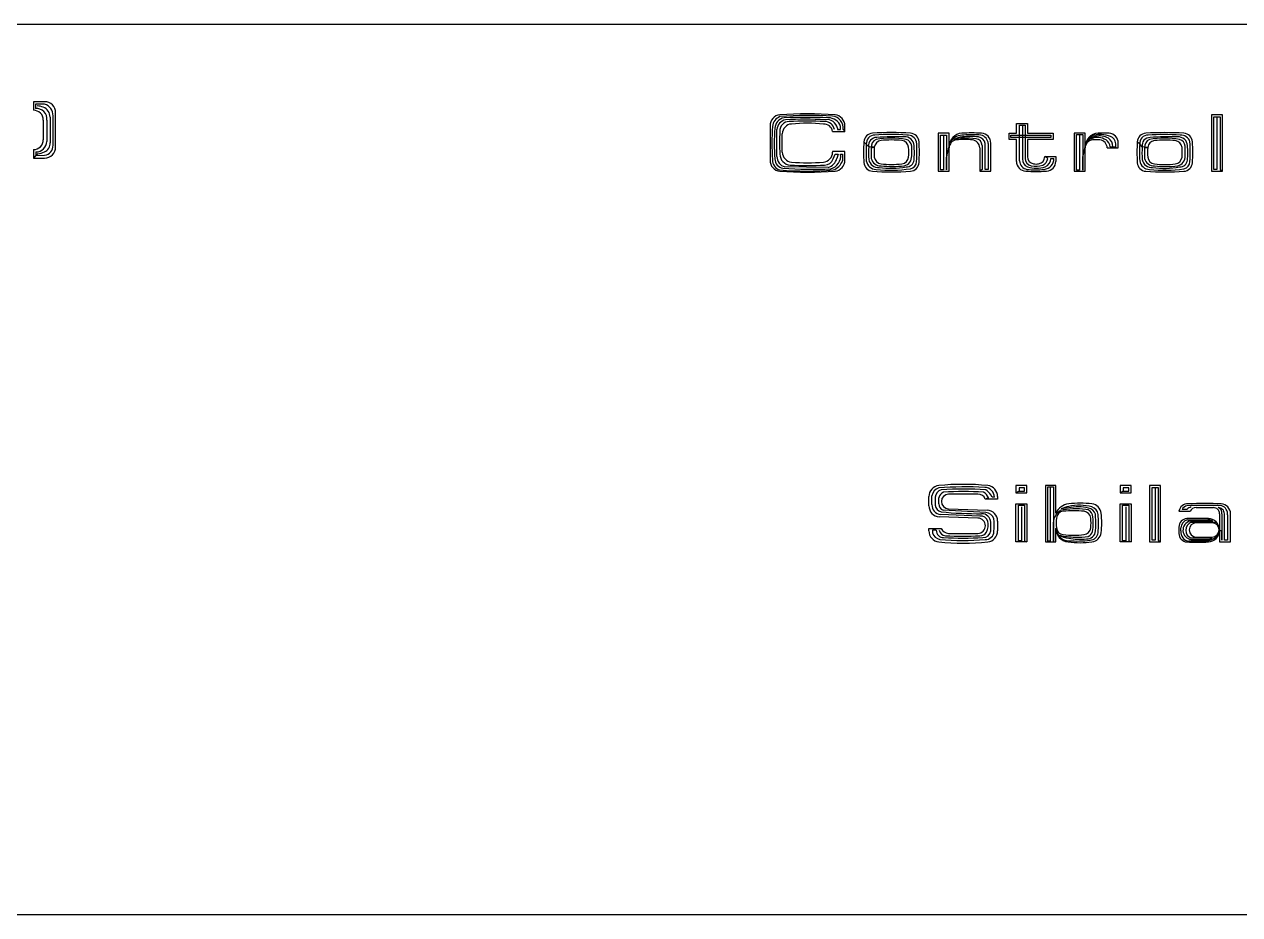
# Model space of a CAD drawing. Header units: millimetres. Extents: x 0 to 494, y 0 to 44.
# Drawn here: x 368.7 to 428.2, y 0 to 43.6 of the extents above; entities that cross this region are included whole.
import ezdxf

# ---------------------------------------------------------------- set-up
doc = ezdxf.new("R2010")
doc.units = ezdxf.units.MM
doc.layers.add('Contour', color=7, linetype='CONTINUOUS')
doc.layers.add('Engraving', color=7, linetype='CONTINUOUS')

msp = doc.modelspace()

# ---------------------------------------------------------------- linework, layer by layer
at = {"layer": 'Contour', "color": 7, "linetype": 'CONTINUOUS'}
for p, q in [((1.27, 43.6), (481.73, 43.6)), ((481.73, 0), (1.27, 0))]:
    msp.add_line(p, q, dxfattribs=at)
at = {"layer": 'Engraving', "color": 7, "linetype": 'CONTINUOUS'}
for p, q in [((369.66508, 39.811), (369.12449, 39.811)), ((369.12449, 39.811), (369.12449, 39.39054)), ((369.66508, 39.69087), (369.21459, 39.69087)), ((369.21459, 39.69087), (369.21459, 39.48064)), ((369.60501, 38.91002), (369.60501, 37.94898)), ((369.78521, 38.91002), (369.78521, 37.85888)), ((369.93537, 39.06018), (369.93537, 37.79882)), ((370.08553, 37.67868), (370.08553, 39.12025)), ((370.20566, 37.58859), (370.20566, 39.27041)), ((417.27288, 38.26802), (417.27288, 38.74854)), ((417.27288, 38.74854), (417.81347, 38.74854)), ((417.81347, 38.74854), (417.81347, 38.26802)), ((427.36208, 39.167), (426.82149, 39.167)), ((426.82149, 39.167), (426.82149, 36.404)), ((426.94162, 36.4941), (426.94162, 39.0769)), ((426.94162, 39.0769), (427.24195, 39.0769)), ((427.09178, 39.0769), (427.09178, 36.4941)), ((427.24195, 39.0769), (427.24195, 36.4941)), ((427.36208, 36.404), (427.36208, 39.167)), ((405.20249, 38.62841), (405.20249, 36.94659)), ((405.53285, 37.12678), (405.53285, 38.44822)), ((405.80314, 37.33701), (405.80314, 38.23799)), ((408.26582, 38.35812), (408.86647, 38.35812)), ((408.50608, 38.50828), (408.50608, 38.44822)), ((408.50608, 38.44822), (408.65624, 38.44822)), ((408.65624, 38.44822), (408.65624, 38.59838)), ((408.77637, 38.44822), (408.86647, 38.35812)), ((408.86647, 38.35812), (408.86647, 38.62841)), ((413.97008, 38.26802), (413.42949, 38.26802)), ((413.42949, 38.26802), (413.42949, 36.406)), ((413.54962, 36.46607), (413.54962, 38.17792)), ((413.54962, 38.17792), (413.84995, 38.17792)), ((413.69978, 38.17792), (413.69978, 36.46607)), ((413.84995, 38.17792), (413.84995, 36.46607)), ((413.97008, 37.6073), (413.97008, 38.26802)), ((416.91249, 37.9677), (416.91249, 38.26802)), ((416.91249, 38.26802), (417.27288, 38.26802)), ((417.00259, 38.05779), (417.00259, 38.17792)), ((417.00259, 38.17792), (418.95471, 38.17792)), ((417.42304, 36.91655), (417.42304, 38.65845)), ((417.42304, 38.65845), (417.69334, 38.65845)), ((417.57321, 38.65845), (417.57321, 37.00665)), ((417.69334, 38.65845), (417.69334, 38.05779)), ((417.81347, 38.26802), (419.07484, 38.26802)), ((418.95471, 38.17792), (418.95471, 38.05779)), ((419.07484, 38.26802), (419.07484, 37.9677)), ((420.63608, 38.26702), (420.09549, 38.26702)), ((420.09549, 38.26702), (420.09549, 36.405)), ((420.21562, 36.46507), (420.21562, 38.20696)), ((420.21562, 38.20696), (420.51595, 38.20696)), ((420.36578, 38.20696), (420.36578, 36.46507)), ((420.51595, 38.20696), (420.51595, 36.46507)), ((420.63608, 37.57627), (420.63608, 38.26702)), ((409.91665, 37.72743), (409.79652, 37.84757)), ((410.03678, 37.6073), (409.91665, 37.72743)), ((410.30708, 37.57727), (410.03678, 37.6073)), ((410.15691, 37.54724), (410.30708, 37.57727)), ((413.97008, 36.406), (413.97008, 37.54724)), ((415.47171, 37.54724), (415.47171, 36.406)), ((415.59184, 37.66737), (415.59184, 36.4961)), ((415.742, 36.4961), (415.742, 37.75747)), ((415.89216, 37.75747), (415.89216, 36.4961)), ((416.01229, 36.406), (416.01229, 37.7875)), ((417.27288, 37.9677), (416.91249, 37.9677)), ((417.69334, 38.05779), (417.00259, 38.05779)), ((417.27288, 36.88652), (417.27288, 37.9677)), ((418.95471, 38.05779), (417.69334, 38.05779)), ((417.69334, 38.05779), (417.69334, 37.03668)), ((419.07484, 37.9677), (417.81347, 37.9677)), ((417.81347, 37.9677), (417.81347, 37.12678)), ((420.51595, 37.09575), (420.66611, 37.72643)), ((420.63608, 36.405), (420.63608, 37.54624)), ((421.71725, 37.54624), (422.25784, 37.54624)), ((421.86741, 37.6063), (422.13771, 37.6063)), ((421.98754, 37.6063), (422.25784, 37.54624)), ((422.25784, 37.54624), (422.25784, 37.7865)), ((423.30865, 37.72543), (423.18852, 37.84557)), ((423.42878, 37.6053), (423.30865, 37.72543)), ((423.69908, 37.57527), (423.42878, 37.6053)), ((423.54891, 37.54524), (423.69908, 37.57527)), ((369.12449, 37.46846), (369.12449, 37.048)), ((369.24462, 37.16813), (369.12449, 37.048)), ((369.12449, 37.048), (369.66508, 37.048)), ((369.24462, 37.34833), (369.24462, 37.16813)), ((369.33472, 37.25823), (369.24462, 37.16813)), ((369.24462, 37.16813), (369.66508, 37.19816)), ((408.86647, 37.36704), (408.26582, 37.36704)), ((408.26582, 37.36704), (408.26582, 37.33701)), ((408.29585, 37.00665), (408.38595, 37.24691)), ((408.38595, 37.24691), (408.53611, 37.24691)), ((408.53611, 37.24691), (408.47604, 37.03668)), ((408.65624, 37.24691), (408.74634, 37.24691)), ((408.74634, 37.24691), (408.74634, 36.91655)), ((408.86647, 36.94659), (408.86647, 37.36704)), ((413.84995, 36.46607), (413.84995, 37.09675)), ((418.80454, 37.03668), (418.65438, 37.12678)), ((418.65438, 37.12678), (419.19497, 37.12678)), ((418.95471, 37.03668), (419.10487, 37.03668)), ((419.19497, 37.12678), (419.19497, 36.88652)), ((420.51595, 36.46507), (420.51595, 37.09575)), ((408.05559, 36.5862), (405.92327, 36.61623)), ((413.42949, 36.406), (413.97008, 36.406)), ((413.69978, 36.46607), (413.54962, 36.46607)), ((415.59184, 36.4961), (415.47171, 36.406)), ((415.47171, 36.406), (416.01229, 36.406)), ((415.89216, 36.4961), (415.742, 36.4961)), ((420.09549, 36.405), (420.63608, 36.405)), ((420.36578, 36.46507), (420.21562, 36.46507)), ((426.82149, 36.404), (427.36208, 36.404)), ((427.09178, 36.4941), (426.94162, 36.4941)), ((427.24195, 36.4941), (427.36208, 36.404)), ((417.78708, 21.016), (417.24649, 21.016)), ((417.24649, 21.016), (417.24649, 20.65561)), ((417.66695, 20.89587), (417.39665, 20.89587)), ((417.39665, 20.89587), (417.39665, 20.74571)), ((417.66695, 20.74571), (417.66695, 20.89587)), ((417.78708, 20.65561), (417.78708, 21.016)), ((419.19804, 21.016), (418.68749, 21.016)), ((418.68749, 21.016), (418.68749, 18.253)), ((418.80762, 18.28303), (418.80762, 20.95593)), ((418.80762, 20.95593), (419.07791, 20.95593)), ((418.92775, 20.89587), (418.92775, 18.28303)), ((419.07791, 20.95593), (419.07791, 18.28303)), ((419.19804, 19.66453), (419.19804, 21.016)), ((422.89108, 21.016), (422.35049, 21.016)), ((422.35049, 21.016), (422.35049, 20.65561)), ((422.77095, 20.89587), (422.50065, 20.89587)), ((422.50065, 20.89587), (422.50065, 20.74571)), ((422.77095, 20.74571), (422.77095, 20.89587)), ((422.89108, 20.65561), (422.89108, 21.016)), ((424.33208, 21.016), (423.79149, 21.016)), ((423.79149, 21.016), (423.79149, 18.253)), ((423.91162, 18.3431), (423.91162, 20.9259)), ((423.91162, 20.9259), (424.21195, 20.9259)), ((424.06178, 20.9259), (424.06178, 18.3431)), ((424.21195, 20.9259), (424.21195, 18.3431)), ((424.33208, 18.253), (424.33208, 21.016)), ((412.98249, 20.02492), (412.98249, 20.47541)), ((413.13265, 20.08499), (413.13265, 20.50545)), ((413.28282, 20.44538), (413.28282, 20.05496)), ((413.46301, 20.11502), (413.46301, 20.41535)), ((415.3851, 20.59554), (413.94353, 20.59554)), ((415.89565, 20.41535), (415.74549, 20.35528)), ((416.34614, 20.35528), (415.74549, 20.35528)), ((416.07585, 20.44538), (416.01578, 20.56551)), ((416.19598, 20.44538), (416.07585, 20.44538)), ((416.34614, 20.47541), (416.34614, 20.35528)), ((417.39665, 20.74571), (417.24649, 20.65561)), ((417.24649, 20.65561), (417.78708, 20.65561)), ((417.39665, 20.74571), (417.66695, 20.74571)), ((422.50065, 20.74571), (422.35049, 20.65561)), ((422.35049, 20.65561), (422.89108, 20.65561)), ((422.50065, 20.74571), (422.77095, 20.74571)), ((415.77552, 19.69457), (413.67324, 19.8147)), ((413.94353, 19.87476), (415.83559, 19.8147)), ((417.24649, 18.253), (417.24649, 20.11502)), ((417.24649, 20.11502), (417.78708, 20.11502)), ((417.36662, 18.31307), (417.36662, 20.05496)), ((417.36662, 20.05496), (417.66695, 20.05496)), ((417.51678, 19.96486), (417.51678, 18.31307)), ((417.66695, 20.05496), (417.66695, 18.31307)), ((417.78708, 20.11502), (417.78708, 18.253)), ((419.94886, 19.93483), (419.46834, 19.87476)), ((422.35049, 18.253), (422.35049, 20.11502)), ((422.35049, 20.11502), (422.89108, 20.11502)), ((422.47062, 18.31307), (422.47062, 20.05496)), ((422.47062, 20.05496), (422.77095, 20.05496)), ((422.62078, 19.96486), (422.62078, 18.31307)), ((422.77095, 20.05496), (422.77095, 18.31307)), ((422.89108, 20.11502), (422.89108, 18.253)), ((425.23249, 19.75463), (425.77308, 19.75463)), ((425.62291, 19.84473), (425.38265, 19.84473)), ((426.0734, 19.93483), (426.91432, 19.93483)), ((415.3851, 19.42427), (413.49304, 19.48434)), ((415.4752, 19.51437), (413.55311, 19.60447)), ((416.34614, 19.27411), (416.34614, 18.79359)), ((419.07791, 18.28303), (419.07791, 19.21404)), ((425.65295, 19.33417), (426.64402, 19.33417)), ((426.73412, 19.27411), (425.77308, 19.27411)), ((425.83314, 19.21404), (427.03445, 19.21404)), ((426.85425, 19.18401), (426.0734, 19.18401)), ((426.85425, 19.18401), (426.67405, 19.39424)), ((426.88428, 19.27411), (426.73412, 19.27411)), ((427.03445, 19.21404), (426.85425, 19.18401)), ((427.21464, 19.6345), (427.21464, 18.85365)), ((427.33477, 19.6345), (427.33477, 18.3431)), ((427.4549, 18.3431), (427.4549, 19.6345)), ((427.60507, 19.57443), (427.60507, 18.3431)), ((427.75523, 18.253), (427.75523, 19.6345)), ((412.98249, 18.79359), (412.98249, 18.91372)), ((412.98249, 18.91372), (413.58314, 18.91372)), ((413.34288, 18.82362), (413.16268, 18.82362)), ((413.16268, 18.82362), (413.16268, 18.70349)), ((413.94353, 18.67346), (415.3851, 18.67346)), ((419.22808, 18.94375), (419.19804, 18.91372)), ((419.19804, 18.253), (419.19804, 18.91372)), ((425.23249, 18.97378), (425.23249, 18.67346)), ((425.32259, 18.79359), (425.32259, 18.94375)), ((426.0734, 18.49326), (426.85425, 18.49326)), ((427.33477, 18.79359), (427.21464, 18.79359)), ((427.21464, 18.79359), (427.21464, 18.253)), ((427.33477, 18.3431), (427.33477, 18.79359)), ((417.78708, 18.253), (417.24649, 18.253)), ((417.51678, 18.31307), (417.36662, 18.31307)), ((417.66695, 18.31307), (417.78708, 18.253)), ((418.68749, 18.253), (419.19804, 18.253)), ((418.92775, 18.28303), (418.80762, 18.28303)), ((422.89108, 18.253), (422.35049, 18.253)), ((422.62078, 18.31307), (422.47062, 18.31307)), ((422.77095, 18.31307), (422.89108, 18.253)), ((423.79149, 18.253), (424.33208, 18.253)), ((424.06178, 18.3431), (423.91162, 18.3431)), ((424.21195, 18.3431), (424.33208, 18.253)), ((426.64402, 18.28303), (425.71301, 18.28303)), ((426.85425, 18.4332), (425.83314, 18.4332)), ((425.83314, 18.37313), (426.64402, 18.37313)), ((426.79418, 18.3431), (426.64402, 18.28303)), ((426.91432, 18.40316), (426.79418, 18.3431)), ((427.21464, 18.253), (427.75523, 18.253)), ((427.60507, 18.3431), (427.4549, 18.3431))]:
    msp.add_line(p, q, dxfattribs=at)
for centre, radius, start, end in [((369.12702, 38.91256), 0.47799, -0.30378, 90.30378), ((369.2591, 38.95453), 0.52799, -4.83605, 94.83605), ((369.29734, 38.78322), 0.81758, 67.89457, 89.48557), ((369.42661, 39.06424), 0.50877, -0.45623, 69.47327), ((369.66793, 39.27326), 0.53774, 359.69622, 450.30378), ((369.50228, 39.1307), 0.58335, 358.97393, 433.79477), ((405.74089, 38.6337), 0.53842, 96.17056, 180.56236), ((405.90561, 38.53655), 0.58626, 112.3147, 173.94551), ((405.96565, 38.50092), 0.52296, 97.95945, 179.19322), ((406.08665, 38.38785), 0.55709, 103.84932, 173.77883), ((406.13362, 38.3871), 0.45154, 90.01555, 183.67967), ((407.03448, 17.73574), 21.47583, 86.39201, 93.60799), ((407.21256, 18.61325), 20.52273, 87.05821, 94.27419), ((406.29339, 38.2298), 0.49032, 94.65171, 179.04351), ((406.97441, 16.14676), 22.89762, 87.29362, 92.70638), ((406.92936, 18.28034), 20.67146, 87.29362, 92.70638), ((407.00445, 20.41391), 18.4453, 87.29362, 92.70638), ((407.03448, 30.47298), 8.28242, 84.59025, 95.40975), ((407.84181, 38.28987), 0.42946, 9.14429, 93.53609), ((407.89429, 38.37099), 0.46804, 9.49769, 92.31459), ((407.98014, 38.39622), 0.53774, 12.02878, 97.98718), ((408.07283, 38.4042), 0.61487, 18.40898, 91.60698), ((408.19422, 38.52599), 0.58732, -7.60954, 82.99802), ((408.32807, 38.6337), 0.53842, 359.43764, 443.82944), ((415.60484, 37.7875), 10.31414, 175.49085, 184.50915), ((412.23302, 37.75747), 6.83166, 173.69031, 186.30969), ((412.72824, 37.80252), 7.0671, 175.49085, 184.50915), ((410.24514, 37.81941), 0.4495, 93.59155, 176.40845), ((410.33263, 37.76065), 0.4173, 89.38526, 184.5646), ((411.14799, 23.50289), 14.79446, 86.39201, 93.60799), ((411.11796, 25.79426), 12.40826, 86.39201, 93.60799), ((411.93524, 37.71628), 0.46308, 16.46988, 94.51308), ((412.05084, 37.81941), 0.4495, 3.59155, 86.40845), ((414.63042, 37.60835), 0.66034, 92.57392, 180.09052), ((414.66478, 37.4203), 0.75807, 88.02865, 142.89804), ((415.08128, 28.10265), 10.17672, 87.29362, 92.70638), ((415.02122, 33.96506), 4.14121, 84.59025, 95.40975), ((415.11132, 31.5098), 6.68137, 86.39201, 93.60799), ((415.4203, 37.7177), 0.47353, 4.81754, 76.38505), ((415.53614, 37.79254), 0.47618, 359.39409, 446.91069), ((421.30247, 37.60112), 0.66685, 93.06939, 182.13574), ((421.29662, 37.54663), 0.66102, 87.38089, 140.54409), ((421.44025, 36.90463), 1.24728, 103.61549, 121.62424), ((421.33585, 37.18893), 0.94702, 62.21445, 101.52535), ((421.53705, 32.549), 5.7244, 87.29362, 92.70638), ((421.17125, 35.32075), 2.89039, 77.89621, 86.91451), ((421.68216, 37.69355), 0.46322, 23.2759, 78.14529), ((421.78169, 37.79154), 0.47618, 359.39409, 446.91069), ((423.63714, 37.81741), 0.4495, 93.59155, 176.40845), ((423.72463, 37.75865), 0.4173, 89.38526, 184.5646), ((424.53999, 23.50089), 14.79446, 86.39201, 93.60799), ((424.50996, 25.79226), 12.40826, 86.39201, 93.60799), ((425.32724, 37.71428), 0.46308, 16.46988, 94.51308), ((425.44284, 37.81741), 0.4495, 3.59155, 86.40845), ((369.12702, 37.94644), 0.47799, -90.30378, 0.30378), ((369.21725, 37.91877), 0.5711, 272.74654, 353.98031), ((369.47812, 37.76683), 0.45837, -65.92851, 4.00099), ((369.61747, 37.66403), 0.46829, 275.83488, 361.79327), ((369.66793, 37.58574), 0.53774, 269.69622, 360.30378), ((417.89353, 37.33701), 8.11309, 176.39201, 183.60799), ((416.34663, 37.32199), 6.44275, 176.39201, 183.60799), ((415.03788, 37.29196), 5.01103, 176.39201, 183.60799), ((410.41717, 37.67206), 0.38586, 88.50968, 189.66155), ((414.20542, 37.29196), 4.05655, 176.39201, 183.60799), ((410.56871, 37.5908), 0.41409, 114.47136, 186.03887), ((412.47996, 37.33701), 2.18613, 173.69031, 186.30969), ((410.68203, 37.53268), 0.37759, 96.78203, 173.21797), ((411.13297, 33.32434), 4.70129, 80.99562, 99.00438), ((411.34109, 27.35618), 10.74056, 87.66504, 94.88102), ((411.14799, 33.29024), 4.64553, 83.69031, 96.30969), ((411.61395, 37.53268), 0.37759, 6.78203, 83.21797), ((411.81092, 37.63987), 0.44911, 3.51029, 94.11786), ((411.76033, 37.60322), 0.38026, 5.14736, 73.43145), ((409.81601, 37.33701), 2.18613, 353.69031, 366.30969), ((408.32871, 37.39708), 3.81792, 356.39201, 363.60799), ((406.54366, 37.30698), 5.72689, 356.39201, 363.60799), ((404.75861, 37.36704), 7.63585, 356.39201, 363.60799), ((404.40245, 37.33701), 8.11309, 356.39201, 363.60799), ((416.69588, 36.74926), 2.86707, 156.8244, 173.03862), ((414.37163, 37.53812), 0.40166, 95.88216, 178.69906), ((414.76845, 36.92404), 1.1719, 96.74582, 120.12408), ((414.67184, 36.64393), 1.38396, 89.21248, 110.80348), ((414.72089, 34.40672), 3.55246, 83.69031, 96.30969), ((414.67352, 31.65939), 6.36839, 84.43121, 89.84398), ((415.07015, 37.53812), 0.40166, 1.30094, 84.11784), ((415.24907, 37.65746), 0.34291, 1.65681, 82.89057), ((415.34061, 37.68644), 0.40763, 10.03525, 79.96475), ((421.03763, 37.53712), 0.40166, 95.88216, 178.69906), ((421.04375, 37.61908), 0.3926, 105.86847, 164.13153), ((421.24098, 37.29695), 0.76319, 56.95167, 113.52105), ((421.17666, 36.307), 1.6396, 83.69031, 96.30969), ((421.3157, 37.53712), 0.40166, 1.30094, 84.11784), ((421.359, 37.51484), 0.51657, 10.19857, 54.74381), ((421.49174, 37.62119), 0.49602, -1.71964, 54.84974), ((421.62692, 37.68637), 0.51702, 351.09181, 381.58858), ((431.28553, 37.33501), 8.11309, 176.39201, 183.60799), ((429.73863, 37.31999), 6.44275, 176.39201, 183.60799), ((428.42988, 37.28996), 5.01103, 176.39201, 183.60799), ((423.80917, 37.67006), 0.38586, 88.50968, 189.66155), ((427.59742, 37.28996), 4.05655, 176.39201, 183.60799), ((423.96071, 37.5888), 0.41409, 114.47136, 186.03887), ((425.87196, 37.33501), 2.18613, 173.69031, 186.30969), ((424.07403, 37.53068), 0.37759, 96.78203, 173.21797), ((424.52497, 33.32234), 4.70129, 80.99562, 99.00438), ((424.73309, 27.35418), 10.74056, 87.66504, 94.88102), ((424.53999, 33.28824), 4.64553, 83.69031, 96.30969), ((425.00595, 37.53068), 0.37759, 6.78203, 83.21797), ((425.20292, 37.63787), 0.44911, 3.51029, 94.11786), ((425.15233, 37.60122), 0.38026, 5.14736, 73.43145), ((423.20801, 37.33501), 2.18613, 353.69031, 366.30969), ((421.72071, 37.39508), 3.81792, 356.39201, 363.60799), ((419.93566, 37.30498), 5.72689, 356.39201, 363.60799), ((418.15061, 37.36504), 7.63585, 356.39201, 363.60799), ((417.79445, 37.33501), 8.11309, 356.39201, 363.60799), ((369.02419, 39.04752), 1.81604, 279.84537, 290.66487), ((405.74089, 36.9413), 0.53842, 179.43764, 263.82944), ((405.81781, 36.94369), 0.49629, 176.19599, 254.23919), ((405.9006, 37.00903), 0.45786, 180.2975, 261.53127), ((406.08222, 37.14234), 0.54959, 181.6216, 253.18911), ((406.22835, 37.25057), 0.54535, 180.38423, 266.34262), ((406.29339, 37.3452), 0.49032, 180.95649, 265.34829), ((407.77556, 37.3452), 0.49032, 274.65171, 359.04351), ((407.87729, 37.14815), 0.44183, 269.75392, 341.32143), ((407.83192, 37.21641), 0.66873, 289.54024, 344.40963), ((408.00732, 37.15896), 0.65486, 284.90149, 367.71838), ((408.07093, 37.14147), 0.71187, 288.4184, 341.5816), ((408.32807, 36.9413), 0.53842, 276.17056, 360.56236), ((410.3953, 36.97877), 0.48267, 187.40563, 270.22252), ((410.51342, 37.07088), 0.48587, 191.1862, 274.00309), ((410.60151, 37.12893), 0.45406, 191.72166, 274.53855), ((410.68203, 37.14134), 0.37759, 186.78203, 263.21797), ((411.61395, 37.14134), 0.37759, 276.78203, 353.21797), ((411.68643, 37.12089), 0.45406, 281.72166, 364.53855), ((411.87668, 37.00277), 0.38662, 268.82791, 351.64481), ((417.85537, 36.92244), 0.43237, 180.78004, 260.42255), ((417.94125, 36.964), 0.3705, 173.38953, 249.82547), ((418.05961, 37.03658), 0.36628, 179.98432, 259.62682), ((418.16796, 37.11686), 0.35463, 178.39712, 261.21402), ((418.29989, 37.11686), 0.35463, 278.78598, 361.60288), ((418.39803, 37.07979), 0.4088, 293.9975, 353.94775), ((418.57454, 37.02423), 0.53047, -84.61274, 1.34566), ((418.47854, 37.04569), 0.47625, 295.61247, 358.91708), ((423.7873, 36.97677), 0.48267, 187.40563, 270.22252), ((423.90542, 37.06888), 0.48587, 191.1862, 274.00309), ((423.99351, 37.12693), 0.45406, 191.72166, 274.53855), ((424.07403, 37.13934), 0.37759, 186.78203, 263.21797), ((425.00595, 37.13934), 0.37759, 276.78203, 353.21797), ((425.07843, 37.11889), 0.45406, 281.72166, 364.53855), ((425.26868, 37.00077), 0.38662, 268.82791, 351.64481), ((406.98943, 53.03186), 16.61723, 265.49085, 274.50915), ((407.03448, 57.83926), 21.47583, 266.39201, 273.60799), ((407.24259, 55.11664), 18.61391, 265.65749, 272.87347), ((407.03448, 54.49572), 17.80926, 267.29362, 272.70638), ((407.03448, 45.10202), 8.28242, 264.59025, 275.40975), ((410.24514, 36.85461), 0.4495, 183.59155, 266.40845), ((411.14799, 51.17114), 14.79446, 266.39201, 273.60799), ((411.11937, 43.15938), 6.7023, 263.81419, 278.23187), ((411.11329, 40.77075), 4.22266, 262.29757, 280.30633), ((411.20805, 40.68211), 4.04626, 261.89289, 278.10711), ((411.14799, 41.38378), 4.64553, 263.69031, 276.30969), ((412.02483, 36.8766), 0.35463, 278.78598, 361.60288), ((412.05084, 36.85461), 0.4495, 273.59155, 356.40845), ((417.74903, 36.88149), 0.47618, 179.39409, 266.91069), ((418.23392, 47.2067), 10.81276, 267.29362, 272.70638), ((418.20389, 40.936), 4.45976, 264.59025, 275.40975), ((418.24894, 38.2137), 1.65576, 254.75161, 285.24839), ((418.21629, 37.88227), 1.22636, 259.54077, 286.48481), ((418.23392, 37.71614), 0.95732, 262.79116, 277.20884), ((418.71189, 36.88798), 0.48308, 273.86841, 359.82681), ((423.63714, 36.85261), 0.4495, 183.59155, 266.40845), ((424.53999, 51.16914), 14.79446, 266.39201, 273.60799), ((424.51137, 43.15738), 6.7023, 263.81419, 278.23187), ((424.50529, 40.76875), 4.22266, 262.29757, 280.30633), ((424.60005, 40.68011), 4.04626, 261.89289, 278.10711), ((424.53999, 41.38178), 4.64553, 263.69031, 276.30969), ((425.41683, 36.8746), 0.35463, 278.78598, 361.60288), ((425.44284, 36.85261), 0.4495, 273.59155, 356.40845), ((413.52089, 20.4807), 0.53842, 96.17056, 180.56236), ((413.60442, 20.44124), 0.47612, 107.27788, 172.2494), ((414.82738, 3.04983), 17.89811, 87.15591, 94.37189), ((414.66432, 8.33057), 12.74218, 84.59025, 95.40975), ((414.67933, 3.42101), 17.41928, 86.39201, 93.60799), ((415.69071, 20.42063), 0.50588, 2.8041, 87.1959), ((415.80775, 20.4807), 0.53842, -0.56236, 83.82944), ((413.73507, 20.37383), 0.45788, 109.37902, 171.00984), ((413.81746, 20.34221), 0.36191, 108.39134, 168.34158), ((413.95507, 20.23515), 0.36058, 91.83331, 268.16669), ((414.67933, 8.3089), 12.41517, 85.49085, 94.50915), ((415.38252, 20.20126), 0.3943, 22.99424, 89.62562), ((415.43072, 20.244), 0.49551, 20.23084, 63.03624), ((414.9459, 19.73589), 1.35385, 37.79116, 52.20884), ((413.52004, 20.02122), 0.53756, 179.60512, 267.12173), ((413.58709, 20.05841), 0.45521, 176.65275, 265.7191), ((413.67656, 20.11122), 0.39775, 188.13165, 256.41573), ((413.78956, 20.11987), 0.32659, 180.84998, 249.13406), ((415.52722, 40.64562), 21.01115, 264.69105, 270.10382), ((415.7349, 19.23781), 0.45856, 19.94565, 84.91717), ((415.80859, 19.27781), 0.53756, -0.39488, 87.12173), ((419.8133, 19.16923), 0.73675, 123.34981, 176.51302), ((419.90391, 19.34304), 0.77563, 95.56255, 155.5128), ((419.59708, 19.38563), 0.37102, 95.9784, 174.0216), ((420.19646, 16.50712), 3.37099, 81.93081, 103.52181), ((420.19175, 18.30516), 1.72829, 102.12526, 114.74463), ((420.06899, 15.13724), 4.64553, 83.69031, 96.30969), ((420.39935, 15.6037), 4.54727, 82.79116, 97.20884), ((420.33667, 17.59795), 2.45017, 75.02054, 101.96459), ((420.31208, 18.02799), 1.94112, 72.06259, 100.78474), ((420.53495, 19.37968), 0.37759, 6.78203, 83.21797), ((420.64156, 19.47337), 0.37242, 15.74584, 85.67534), ((420.7592, 19.51288), 0.392, 355.82375, 427.39126), ((420.90072, 19.59528), 0.52433, 7.58958, 82.41042), ((420.86245, 19.56993), 0.40931, 4.84082, 74.77032), ((417.62145, 19.18401), 3.82928, 352.79116, 367.20884), ((425.64591, 19.6996), 0.41707, 84.90151, 172.41811), ((425.68285, 19.69474), 0.33558, 100.28829, 153.4515), ((426.47884, 1.91786), 18.12728, 87.29362, 92.70638), ((425.92428, 19.56135), 0.41367, 102.72747, 136.76229), ((426.49386, 2.96096), 17.17321, 87.29362, 92.70638), ((426.07429, 19.59298), 0.34185, 90.14835, 151.77916), ((426.9159, 19.63608), 0.29875, -0.30378, 90.30378), ((427.15616, 19.63608), 0.29875, 359.69622, 450.30378), ((427.06458, 19.67661), 0.27345, -8.8575, 70.78501), ((427.27908, 19.63954), 0.47618, 359.39409, 446.91069), ((427.19198, 19.63292), 0.41721, -8.05784, 69.98536), ((415.37308, 19.04886), 0.3756, 271.83331, 448.16669), ((415.53033, 19.16662), 0.3521, 17.77561, 99.00938), ((415.57686, 19.19533), 0.43933, 2.44176, 91.50811), ((415.17565, 19.07714), 0.71754, 331.38719, 375.93243), ((412.68172, 19.00382), 3.34068, -3.60799, 3.60799), ((412.1673, 19.0789), 4.01106, 355.49085, 364.50915), ((421.40096, 19.18401), 2.18613, 173.69031, 186.30969), ((418.73701, 19.18401), 2.18613, 353.69031, 366.30969), ((418.15376, 19.16899), 2.87497, -8.10711, 8.10711), ((415.67277, 19.13896), 5.48827, 356.39201, 363.60799), ((415.55795, 19.15398), 5.73008, -4.50915, 4.50915), ((425.64138, 18.98559), 0.40906, 92.58792, 181.65427), ((425.7586, 18.9098), 0.43733, 103.97989, 175.5474), ((425.88498, 18.82908), 0.45888, 104.11424, 263.51391), ((425.98438, 18.82362), 0.41869, 111.17464, 248.82536), ((426.14848, 2.71151), 16.69101, 88.19556, 91.80444), ((426.0734, 18.83864), 0.34538, 90, 270), ((426.60665, 18.67413), 0.6611, 65.16826, 86.75925), ((426.65428, 18.83388), 0.56071, 2.0208, 87.9792), ((426.85425, 18.83864), 0.34538, 270, 450), ((413.52089, 18.7883), 0.53842, 179.43764, 263.82944), ((413.6023, 18.82132), 0.45513, 195.00379, 259.97531), ((413.70137, 18.82172), 0.3585, 179.69622, 270.30378), ((413.8199, 18.8848), 0.33254, 190.60237, 265.42321), ((413.94611, 19.06774), 0.3943, 202.99424, 269.62562), ((414.66432, 38.79396), 20.35344, 267.29362, 272.70638), ((414.63428, 36.34272), 17.80926, 267.29362, 272.70638), ((415.48933, 18.92035), 0.36729, 267.79505, 329.42587), ((415.62797, 18.85603), 0.39281, 269.61947, 350.85324), ((415.76766, 18.77086), 0.39835, 266.80881, 358.94899), ((415.80775, 18.7883), 0.53842, -83.82944, 0.56236), ((419.85289, 18.90565), 0.6549, 179.29449, 265.25289), ((419.8242, 18.91012), 0.59707, 176.77076, 270.43488), ((419.59708, 18.98239), 0.37102, 185.9784, 264.0216), ((420.1098, 21.74372), 3.25083, 256.45097, 270.86865), ((419.98223, 19.76831), 1.34391, 241.85048, 263.44147), ((420.06899, 23.23078), 4.64553, 263.69031, 276.30969), ((420.36901, 20.72202), 2.23862, 264.6192, 280.83342), ((420.53495, 18.98834), 0.37759, 276.78203, 353.21797), ((420.72106, 18.8336), 0.43097, 267.15608, 354.67269), ((420.62513, 18.87946), 0.39238, 294.80949, 342.81866), ((420.8817, 18.73279), 0.38969, 269.73019, 355.68859), ((420.90072, 18.77274), 0.52433, 277.58958, 352.41042), ((425.64138, 18.66165), 0.40906, 178.34573, 267.41208), ((425.78439, 18.74217), 0.46465, 173.64705, 261.16366), ((426.65428, 18.81336), 0.56071, 272.0208, 357.9792), ((426.61574, 18.96423), 0.63557, 298.01995, 323.18264), ((426.61833, 18.92473), 0.61056, 326.00591, 347.59691), ((414.66432, 30.93843), 12.74218, 264.59025, 275.40975), ((414.63428, 30.10715), 11.78652, 264.59025, 275.40975), ((420.38433, 22.88304), 4.66693, 262.79116, 277.20884), ((420.21849, 23.08127), 4.78411, 265.32689, 277.94626), ((420.35896, 21.16629), 2.78405, 259.02069, 277.02944), ((426.14848, 34.93573), 16.69101, 268.19556, 271.80444), ((426.64532, 18.76653), 0.3934, 269.81153, 302.07926)]:
    msp.add_arc(centre, radius, start, end, dxfattribs=at)

doc.saveas('drawing.dxf')
